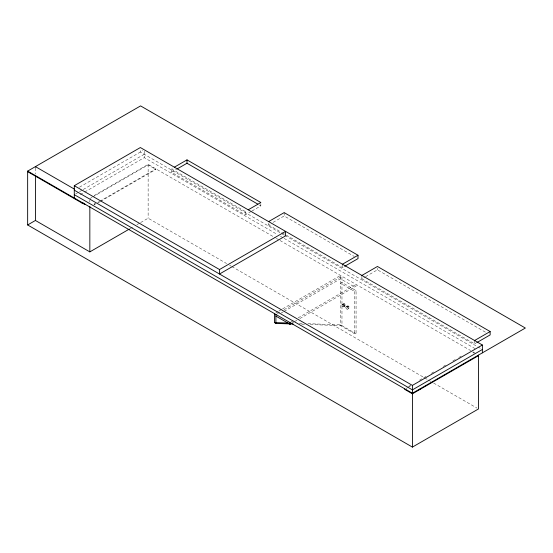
<?xml version="1.0" encoding="UTF-8"?>
<svg xmlns="http://www.w3.org/2000/svg" width="553" height="553" viewBox="0 0 553 553"><rect width="100%" height="100%" fill="white"/><g stroke="black" fill="none" stroke-linecap="round" stroke-linejoin="round"><path stroke-width="0.41" stroke-dasharray="2.77 2.07" d="M79.487 187.177L142.757 150.644M75.775 193.806L78.754 192.085M79.501 191.656L82.473 189.935M83.22 189.506L144.243 154.273M80.24 194.594L83.966 192.444M84.706 192.015L144.243 157.64L277.399 234.52M94.321 195.444L148.135 164.372L275.546 237.935M89.835 198.589L92.075 197.297M92.821 196.868L148.135 164.932L155.905 169.418L155.905 168.859L99.851 201.223M94.072 204.555L95.489 203.739M97.605 202.516L99.105 201.651M98.358 202.647L99.851 201.783M100.598 201.354L155.905 169.418M251.214 211.44L245.297 214.861L171.451 172.225L171.451 168.859L172.93 168.008M171.451 172.225L176.635 169.232M130.197 228.583L133.93 226.426M136.923 224.698L139.909 222.97M140.656 222.541L148.135 218.228L226.612 263.532M171.451 168.859L245.297 211.495L246.776 210.638M251.954 211.011L260.843 205.882L260.843 202.516M268.613 223.274L268.613 224.953L270.092 224.103M273.058 222.389L284.159 215.981L354.273 256.461M282.037 232.709L342.459 267.59L343.938 266.733M275.926 312.728L278.152 311.443M278.899 311.014L281.864 309.3M282.611 308.871L340.517 275.442L340.517 325.599L354.604 333.736L356.063 333.784L356.063 290.588L341.968 282.459L340.517 283.295L354.604 291.431L356.063 290.588M277.385 313.572L281.097 311.429M284.069 309.715L341.968 276.286L341.968 325.648L309.5 324.549M281.097 313.109L283.33 311.823M284.069 311.394L340.517 278.809L354.604 286.945M361.89 276.286L361.89 278.809L364.849 277.101M365.588 276.673L377.436 269.836L485.665 332.318M290.733 322.136L293.698 320.422M298.157 317.851L356.063 284.422L356.063 286.101L298.157 319.53M291.472 323.387L293.705 322.102M294.445 321.673L297.417 319.959M342.259 304.544L343.71 303.708M341.968 305.173A1.376 0.795 60 0 1 343.427 305.042A1.376 0.795 60 0 1 343.427 306.991A1.376 0.795 60 0 1 341.968 305.173L344.401 303.77L344.401 306.016M342.943 306.86L345.369 305.456L343.427 304.337A1.376 0.795 60 0 1 344.885 304.205A1.376 0.795 60 0 1 344.885 306.148A1.376 0.795 60 0 1 343.427 304.337M343.627 306.929L345.086 306.086M346.137 306.791L347.595 305.954M347.519 309.168L348.978 308.325M361.89 278.809L474.598 343.883L476.078 343.026M408.356 386.616L411.321 384.902M419.492 380.188L426.169 376.33M431.368 373.33L434.333 371.616M443.243 366.473L446.216 364.759M452.893 360.902L455.866 359.187M458.831 357.473L461.803 355.759M406.123 388.462L408.356 387.176M409.096 386.747L410.582 385.89M299.325 323.408L303.618 323.553M307.91 323.699L340.517 324.811L356.063 333.784M301.744 324.286L305.194 324.404M259.35 205.025L260.843 205.882M268.613 224.953L281.297 232.274M284.131 235.039L140.358 152.034L140.358 149.04M284.885 235.467L477.135 346.468M477.882 346.897L480.875 348.625M280.392 236.249L283.385 237.97M284.131 238.405L476.389 349.399M276.293 238.364L279.286 240.092M280.032 240.527L470.714 350.609M472.829 351.839L475.656 353.471M472.829 352.399L474.246 353.215M347.319 306.583A1.376 0.795 60 0 1 348.763 306.438A1.376 0.795 60 0 1 348.777 308.387A1.376 0.795 60 0 1 347.319 306.583L349.261 307.689M348.279 308.256L348.279 306.009M229.599 265.26L231.092 266.124M231.838 266.553L423.923 377.45M424.669 377.886L427.663 379.614M428.409 380.042L430.649 381.335M433.642 383.063L476.99 408.093M474.598 340.517L474.598 343.883M377.436 268.15L377.436 269.836M354.604 291.431L354.604 333.736M342.459 264.223L342.459 267.59M284.159 212.615L284.159 215.981M245.297 211.495L245.297 214.861M148.135 164.372L148.135 218.228M144.243 151.28L144.243 157.64M89.835 200.31L89.835 202.032M35.42 168.036L35.42 174.057M95.33 203.525A10.991 6.346 0 0 1 94.038 203.891M95.33 204.085A10.991 6.346 0 0 1 94.038 204.458M345.86 307.427A1.376 0.795 60 0 0 347.319 309.231A1.376 0.795 60 0 0 347.312 307.281A1.376 0.795 60 0 0 345.86 307.427"/><path stroke-width="0.83" d="M27.65 171.105L140.586 105.9L525.35 328.04L412.414 393.245L27.65 171.105L27.65 224.96L412.414 447.101L478.483 408.95L478.483 355.102M74.289 198.029L74.289 185.69L140.358 147.54L482.375 345.003L482.375 352.855M27.65 224.96L35.42 220.467L89.835 251.885L129.443 229.011M174.409 167.151L186.997 159.886L260.843 202.516L248.256 209.781M177.375 168.803L186.997 163.253L257.857 204.161M268.613 221.594L284.159 212.615L358.005 255.251L358.005 258.617L344.678 266.304M219.513 269.532L285.583 231.389L285.583 235.875L219.513 274.018L219.513 269.532L74.289 185.69M342.459 264.223L358.005 255.251M361.89 275.442L377.436 266.47L490.145 331.537L490.145 334.904L476.817 342.597M275.899 316.116L289.986 324.245L291.472 323.387M474.598 340.517L490.145 331.537M74.289 190.177L412.414 385.393L482.375 345.003M482.375 349.489L412.414 389.879L74.289 194.663M478.483 355.662L412.414 393.805L404.644 389.319L404.644 388.759M274.44 313.586L274.44 322.565L288.175 323.028M274.44 322.565L275.899 323.408L293.131 323.989M74.185 188.995L35.42 166.619L35.42 167.179M27.65 171.665L82.058 203.075A10.991 6.346 0 0 0 85.625 204.458M420.19 388.759L420.19 389.319M412.414 385.393L412.414 447.101M289.986 322.565L289.986 324.245M275.899 314.429L275.899 323.408M186.997 159.886L186.997 163.253M89.835 206.324L89.835 251.885M82.058 203.075L82.058 202.516A10.991 6.346 0 0 0 84.339 203.525M35.42 175.771L35.42 220.467"/></g></svg>
